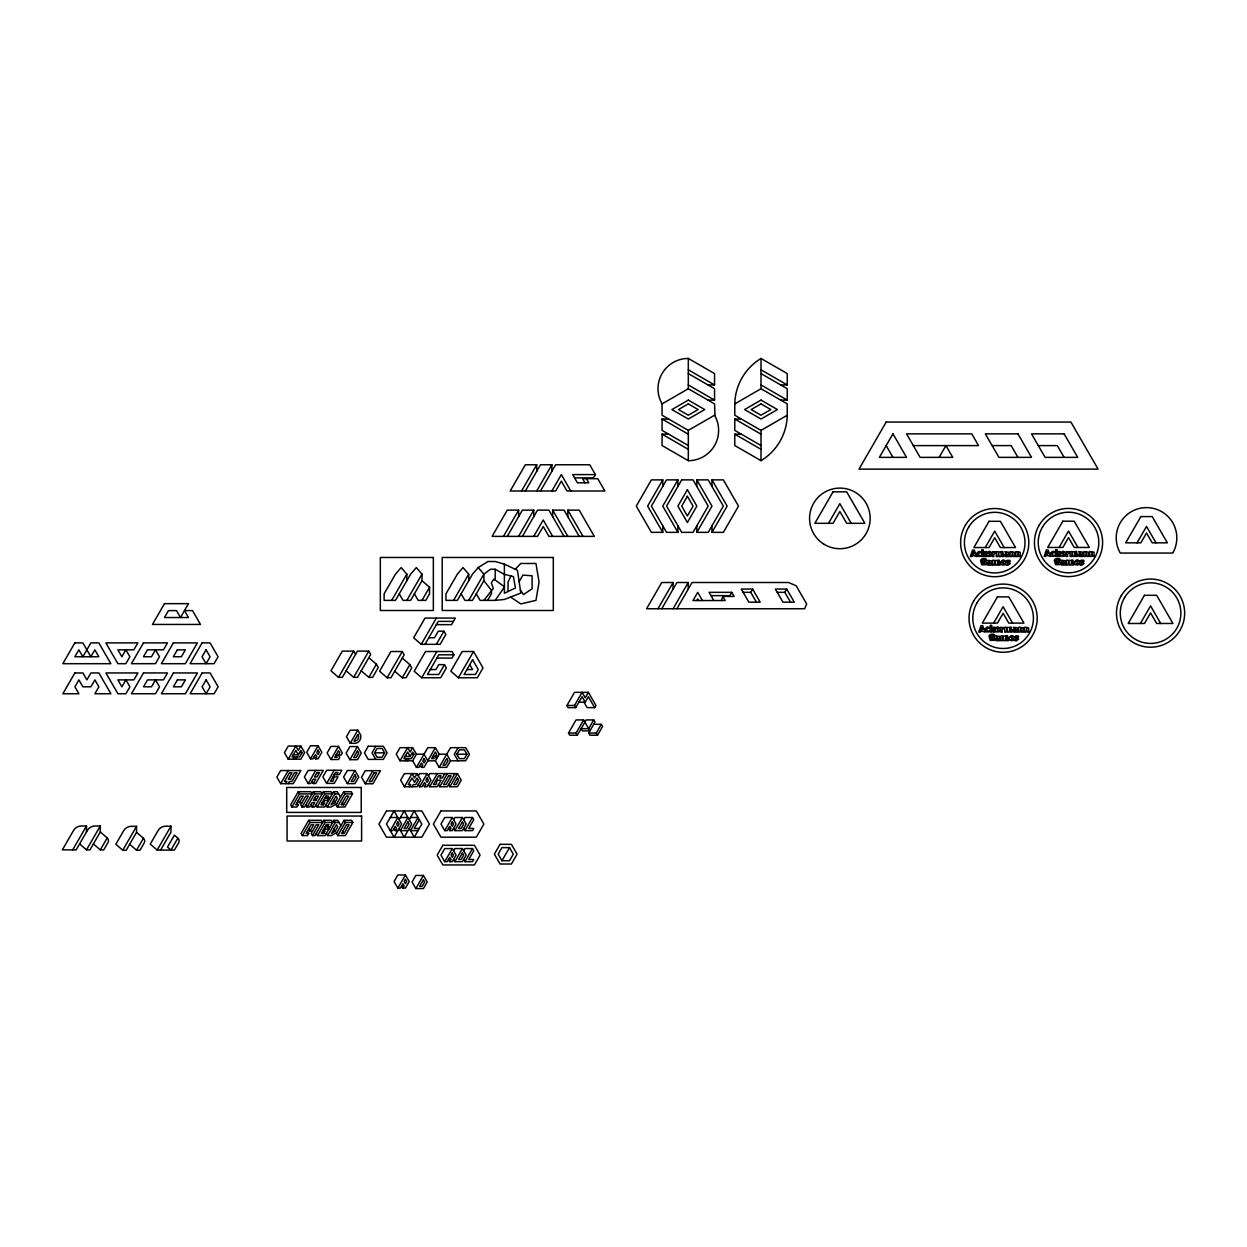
<?xml version="1.0" encoding="UTF-8"?>
<svg xmlns="http://www.w3.org/2000/svg" width="1247" height="1247" viewBox="0 0 1247 1247"><rect width="100%" height="100%" fill="white"/><g stroke="black" fill="none" stroke-linecap="round" stroke-linejoin="round"><path stroke-width="1.5" d="M734.779 403.888L761.013 388.737L787.247 403.888L787.247 415.235L761.013 430.386L734.779 415.235L734.81 402.937A54.385 54.385 0 0 1 761.029 358.45L787.247 373.586L787.247 384.949L780.684 384.949M787.247 415.235L787.231 416.093A54.385 54.385 0 0 1 761.013 460.673L734.779 445.538L734.779 434.174L741.342 434.174M1054.401 560.417L1055.57 564.673L1059.966 564.673L1059.966 561.477L1057.129 561.477L1057.129 562.693L1058.391 562.693C1058.859 565.748 1054.479 562.724 1056.006 560.838C1056.708 557.705 1060.885 562.319 1059.934 558.999A4.692 4.692 0 0 0 1057.565 558.422L1055.57 558.952A2.977 2.977 0 0 0 1054.401 560.417M510.911 575.974L508.043 582.084L508.043 591.499M519.142 581.71L522.883 575.101L532.095 575.787L532.095 588.833L523.444 594.57L520.342 589.893M72.7 849.877L86.495 825.982L81.32 825.982A8.963 8.963 0 0 0 73.557 830.455L62.35 849.877L76.145 849.877L87.368 830.455A8.963 8.963 0 0 1 95.131 825.982L100.306 825.982L100.306 831.952L89.955 849.877L86.495 849.877L79.605 843.907M86.495 849.877L100.306 825.982M93.4 843.907L100.306 849.877L107.195 837.922L100.306 831.952M122.736 850.236L136.547 826.325L131.371 826.325A8.963 8.963 0 0 0 123.609 830.814L115.846 844.25L122.736 850.236L126.196 850.236L136.547 832.31L136.547 826.325M129.641 844.25L136.547 850.236L143.436 838.28L136.547 832.31M157.169 850.08L170.964 826.184L165.789 826.184A8.963 8.963 0 0 0 158.026 830.658L150.264 844.11L157.169 850.08L174.424 850.08L178.648 842.754A3.679 3.679 0 0 0 177.869 838.124L174.424 835.147L167.519 847.087L170.964 850.08L177.417 838.904M160.614 850.08L170.964 832.154L170.964 826.184M288.228 759.189L295.804 746.065L298.329 750.429L300.854 746.065L304.642 752.627L300.854 759.189L288.228 759.189L284.441 752.627L288.228 746.065L300.854 746.065M353.665 651.121L342.317 651.121L330.954 670.792L338.529 677.355L353.665 651.121L355.566 654.394M293.279 759.189L294.541 756.991M280.653 783.662L293.279 783.662L300.854 770.552L280.653 770.552L276.865 777.099L280.653 783.662L288.228 770.552M295.804 759.189L297.067 756.991M298.329 754.809L300.854 750.429L302.117 752.627L299.592 756.991L292.016 756.991L295.804 750.429L298.329 754.809L293.279 754.809M285.703 783.662L286.966 781.479L284.441 781.479L289.491 772.735L292.016 772.735L288.228 779.297L290.754 779.297L294.541 772.735L297.067 772.719L292.016 781.479L289.491 781.479L288.228 783.662M391.698 600.384L406.834 574.15L401.16 567.588L395.47 574.15L384.123 593.821L384.123 600.384L395.47 600.384L410.622 574.15L416.311 567.588L421.985 574.15L421.985 580.712L410.622 600.384L403.046 600.384L399.258 593.821M353.665 677.355L368.816 651.121L370.718 654.394L357.453 677.355L353.665 677.355L346.089 670.792M310.487 758.862L318.063 745.753L310.487 745.753L306.7 752.3L310.487 758.862L313.013 758.862L315.538 754.497L316.8 756.68L315.538 758.862L318.063 758.862L321.851 752.3L318.063 745.753M406.834 600.384L421.985 574.15M291.923 807.027L299.483 793.903L312.109 793.903L310.846 791.72L298.22 791.72L290.66 804.829L291.923 807.027L296.973 807.027L298.22 804.829L296.973 802.647M361.24 670.792L368.816 677.355L376.391 664.23L368.816 657.668M311.953 781.339L313.215 783.537L315.74 779.157L313.215 779.157L310.69 783.537L308.165 783.537L315.74 770.412M302.008 802.647L299.483 802.647L303.27 796.085L300.745 796.085L295.71 804.829L298.22 804.829M302.008 807.027L308.336 796.069L305.796 796.085L300.745 804.829L302.008 807.027L304.533 807.027L313.371 791.72L320.947 791.72L322.209 793.903L314.634 793.903L307.058 807.027L309.583 807.027L312.109 802.647L314.634 802.647L312.109 807.027L310.846 804.829M421.985 600.384L429.56 587.259L421.985 580.712M330.923 759.517L338.498 746.392L330.923 746.392L327.135 752.954L330.923 759.517L338.498 759.517L339.761 757.319L338.498 755.136L339.761 752.954L338.498 750.772L334.71 757.319L337.236 757.319L335.973 755.136L341.023 755.136L342.27 752.954L338.498 746.392M315.896 800.465L318.421 796.085L315.896 796.085L313.371 800.465L315.896 800.465L314.634 798.267M387.131 677.76L402.282 651.511L404.184 654.8L390.919 677.76L387.131 677.76L379.571 671.198L390.919 651.511L402.282 651.511M332.98 776.85L338.031 776.85L334.243 783.397L326.667 783.397L334.243 770.287M350.251 743.29L357.827 730.165L360.648 735.06A6.812 6.812 0 0 1 355.894 743.29L350.251 743.29L346.463 736.728L350.251 730.165L357.827 730.165M315.896 804.829L317.159 807.027L324.734 793.903L332.31 793.903L331.047 791.72L323.472 791.72L314.634 807.027L312.109 807.027M302.382 835.599L309.957 822.49L322.583 822.49L321.321 820.308L308.695 820.308L301.119 833.417L302.382 835.599L307.432 835.599L308.695 833.417L307.432 831.235M334.243 776.85L332.98 781.214L330.455 781.214L335.505 772.47L338.031 772.47L336.768 774.652M327.26 798.267L328.522 796.085L325.997 796.085L320.947 804.829L323.472 804.829L324.734 802.647L322.848 801.556M323.472 802.647L324.734 800.465L328.522 800.465L325.997 796.085M349.908 759.688L357.484 746.563L361.271 753.126L357.484 759.688L349.908 759.688L346.12 753.126L349.908 746.563L357.484 746.563M312.483 831.235L309.957 831.235L313.745 824.672L311.22 824.672L306.17 833.417L308.695 833.417M340.509 797.176L337.36 791.72L333.572 791.72L324.734 807.027L317.159 807.027M325.997 804.829L327.26 807.027L334.835 793.903L338.623 793.903M436.372 624.653L451.523 624.653L455.311 618.091L425.009 618.091L413.645 637.763L421.221 644.325L436.372 618.091M394.707 671.198L402.282 677.76L409.858 664.635L402.282 658.073M312.483 835.599L318.811 824.657L316.27 824.672L311.22 833.417L312.483 835.599L315.008 835.599L323.846 820.308L331.421 820.308L332.684 822.49L325.108 822.49L317.533 835.599L316.27 833.417M425.009 644.325L438.258 621.38L453.409 621.38M334.835 802.647L337.36 798.267L336.098 796.085L331.047 804.829L334.835 802.647L333.572 800.465M347.383 783.615L354.959 770.49L347.383 770.49L343.595 777.052L347.383 783.615L354.959 783.615L358.746 777.052L354.959 770.49M453.565 600.384L468.716 574.15L463.027 567.588L457.353 574.15L445.99 593.821L445.99 600.384L457.353 600.384L472.504 574.15L478.178 567.588L487.951 561.509L495.215 561.509L504.396 564.158L517.474 570.315L520.81 593.104L504.396 599.433L495.215 600.384L480.079 600.384L476.292 593.821M343.673 791.72L336.098 804.829L337.36 807.027L344.936 807.027L352.511 793.903L351.249 791.72L343.673 791.72L344.936 793.903L337.36 807.027M327.634 826.855L328.896 824.672L326.371 824.672L321.321 833.417L323.846 833.417L325.108 831.235L323.222 830.143M323.846 831.235L325.108 829.052L328.896 829.052L326.371 824.672M521.558 490.991L536.709 464.757L525.346 464.757L510.194 490.991L555.648 490.991L561.321 481.155L566.995 490.991L604.873 490.991L597.765 478.692L582.63 478.692L584.983 482.792M375.799 746.283L372.011 752.845L375.799 759.392M340.883 825.763L337.734 820.308L333.947 820.308L325.108 835.599L317.533 835.599M343.673 804.829L348.724 796.085L346.198 796.085L341.148 804.829L343.673 804.829L342.411 802.647M436.372 644.325L443.948 631.216L445.834 634.489L440.16 644.325L421.221 644.325M525.346 490.991L540.497 464.757L551.86 464.757L551.86 471.319M374.536 752.845L377.062 748.465L382.096 748.465L384.622 752.845L382.096 757.21L377.062 757.21L374.536 752.845L384.622 752.845M326.371 833.417L327.634 835.599L335.209 822.49L338.997 822.49M436.902 658.073L452.038 658.073L453.939 654.8L452.038 651.511L425.539 651.511L414.175 671.198L421.751 677.76L436.902 651.511M503.461 536.366L518.612 510.132L507.248 510.132L492.097 536.366L537.535 536.366L543.224 526.53L548.898 536.366L594.336 536.366L579.2 510.132L567.837 510.132L567.837 516.694M335.209 831.235L337.734 826.855L336.472 824.672L331.421 833.417L335.209 831.235L333.947 829.052M468.716 600.384L483.867 574.15L490.43 569.271L495.215 569.271L504.396 574.353L513.437 576.597L515.416 588.023L504.396 593.229L504.396 564.158M507.248 536.366L522.399 510.132L533.747 510.132L533.747 516.694M344.047 820.308L336.472 833.417L337.734 835.599L345.31 835.599L352.885 822.49L351.623 820.308L344.047 820.308L345.31 822.49L337.734 835.599M365.309 783.786L361.521 777.224L365.309 770.677L380.46 770.677L372.884 783.786L365.309 783.786L372.884 770.677M478.178 567.588L483.867 574.15L483.867 580.712L472.504 600.384L464.928 600.384L461.141 593.821M536.709 490.991L551.86 464.757M540.497 490.991L555.648 464.757L589.722 464.757L595.396 474.593L593.51 477.882L574.571 477.882M344.047 833.417L349.098 824.672L346.572 824.672L341.522 833.417L344.047 833.417L342.785 831.235M421.751 677.76L440.69 677.76L446.364 667.909L444.462 664.635L438.788 674.471L427.425 674.471L438.788 654.8L453.939 654.8M518.612 536.366L533.747 510.132M522.399 536.366L537.535 510.132L548.898 510.132L564.049 536.366M487.655 600.384L491.427 593.821L491.427 590.299L483.867 580.712M551.86 490.991L561.321 474.593L570.783 490.991M400.038 760.795L407.613 747.67L410.138 752.05L412.663 747.67L416.451 754.232L412.663 760.795L400.038 760.795L396.25 754.232L400.038 747.67L412.663 747.67M533.747 536.366L543.224 519.968L552.686 536.366M405.088 760.795L406.351 758.612M407.613 760.795L408.876 758.612M410.138 756.415L412.663 752.05L413.926 754.232L411.401 758.612L403.825 758.612L407.613 752.05L410.138 756.415L405.088 756.415M458.397 677.76L473.548 651.511L462.185 651.511L450.837 671.198L458.397 677.76L477.336 677.76L483.025 667.909L473.548 651.511M404.433 786.732L412.009 773.608L414.534 777.988L417.059 773.608L420.847 780.17L417.059 786.732L404.433 786.732L400.646 780.17L404.433 773.608L417.059 773.608M435.374 747.67L424.011 767.357L421.486 767.357L422.749 765.159L421.486 762.977L418.961 767.357L416.451 767.357L427.799 747.67L435.374 747.67L439.162 754.232L435.374 760.795L439.162 767.357L446.738 767.357L450.526 760.795L465.677 760.795L469.464 754.232L465.677 747.67L450.526 747.67L439.162 767.357M409.484 786.732L410.746 784.55L408.221 784.55L412.009 777.988L414.534 782.352L417.059 777.988L418.322 780.17L415.797 784.55L413.271 784.55L412.009 786.732M418.322 775.805L419.584 773.608L427.16 773.608L430.948 780.17L427.16 786.732L424.635 786.732L423.372 784.55M399.118 819.7L404.168 810.955L411.744 824.064L404.168 837.189L399.118 828.444M424.635 786.732L425.897 784.55L424.635 782.352L422.11 786.732L419.584 786.732L427.16 773.608M397.855 830.627L395.33 830.627L396.593 828.444L395.33 826.262L392.805 830.627L390.28 830.627L397.855 817.502L390.28 817.502M428.422 775.805L429.685 773.608L457.446 773.608L461.234 780.17L457.446 786.732L449.871 786.732L448.608 784.55M409.219 819.7L414.269 810.955L421.829 824.064L414.269 837.189L409.219 828.444M428.422 784.55L429.685 786.732L437.245 773.608M458.101 747.67L454.313 754.232L458.101 760.795M444.82 773.608L442.295 777.988L439.77 777.988L441.033 775.805L438.508 775.805L433.457 784.55L435.982 784.55L437.245 780.17L441.033 780.17L437.245 786.732L429.685 786.732M456.838 754.232L459.364 749.868L464.414 749.868L466.939 754.232L464.414 758.612L459.364 758.612L456.838 754.232L466.939 754.232M419.319 819.7L414.269 828.444L419.319 828.444M438.508 784.55L439.77 786.732L447.346 773.608M454.921 773.608L447.346 786.732L439.77 786.732M449.871 786.732L457.446 773.608M397.855 888.113L405.431 874.989L397.855 874.989L394.068 881.551L397.855 888.113L400.381 888.113L402.906 883.733L404.168 885.916L402.906 888.113L405.431 888.113L409.219 881.551L405.431 874.989M444.743 830.627L452.318 817.502L444.743 817.502L440.955 824.064L444.743 830.627L447.268 830.627L449.793 826.262L451.055 828.444L449.793 830.627L452.318 830.627L456.106 824.064L452.318 817.502M453.581 819.7L454.843 817.502L462.419 817.502L466.191 824.064L462.419 830.627L454.843 830.627L453.581 828.444M415.843 888.565L423.419 875.441L427.207 882.003L423.419 888.565L415.843 888.565L412.071 882.003L415.843 875.441L423.419 875.441M454.843 830.627L462.419 817.502M463.681 819.7L464.928 817.502L472.504 817.502L473.766 819.7L468.716 828.444L473.766 828.444L472.504 830.627L464.928 830.627L463.681 828.444M662.765 479.877L647.629 506.111L662.765 532.36L651.402 532.36L636.266 506.111L651.402 479.877L662.765 479.877L662.765 486.439M444.743 861.677L452.318 848.568L444.743 848.568L440.955 855.115L444.743 861.677L447.268 861.677L449.793 857.312L451.055 859.495L449.793 861.677L448.53 859.495M464.928 830.627L472.504 817.502M453.581 850.75L454.843 848.568L462.419 848.568L466.191 855.115L462.419 861.677L454.843 861.677L453.581 859.495M454.843 861.677L462.419 848.568M463.681 850.75L464.928 848.568L472.504 848.568L473.766 850.75L468.716 859.495L473.766 859.495L472.504 861.677L464.928 861.677L463.681 859.495M677.916 479.877L662.765 506.111L677.916 532.36L666.553 532.36L651.402 506.111L666.553 479.877L677.916 479.877L677.916 486.439M464.928 861.677L472.504 848.568M578.935 702.186L585.248 702.186L582.084 696.714L575.771 707.641L568.196 707.641L566.933 705.459L574.508 692.35L588.397 692.35L595.972 705.459L594.71 707.641L587.134 707.641L583.986 702.186M566.933 705.459L574.508 705.459L582.084 692.35L585.248 697.806L588.397 692.35M585.248 702.186L588.397 696.714L594.71 707.641M593.728 719.924L586.152 719.924L577.314 735.231L569.754 735.231L568.492 733.049L576.067 719.924L583.627 719.924L589.94 730.867L582.365 730.867L581.102 728.669L588.678 728.669L593.728 719.924L594.99 722.107L588.678 733.049L589.94 735.231L597.516 735.231L602.566 726.487L601.303 724.304L593.728 724.304M501.933 860.726L509.509 847.617L501.933 847.617L498.161 854.164L501.933 860.726L509.509 860.726L513.296 854.164L509.509 847.617M568.492 733.049L576.067 733.049L583.627 719.924M696.855 532.36L711.99 506.111L696.855 479.877L708.202 479.877L723.354 506.111L708.202 532.36L696.855 532.36L696.855 525.798M657.964 608.739L673.115 582.505L661.752 582.505L646.601 608.739L804.627 608.739L806.684 603.984L796.178 585.794L788.603 582.505L692.038 582.505L676.903 608.739M661.752 608.739L676.903 582.505L688.25 582.505L688.25 589.067M588.678 733.049L596.253 733.049L601.303 724.304M711.99 532.36L727.141 506.111L711.99 479.877L723.354 479.877L738.505 506.111L723.354 532.36L711.99 532.36L711.99 525.798M673.115 608.739L688.25 582.505M696.777 600.54L697.728 598.903L698.679 600.54M713.814 600.54L709.091 592.341L731.802 592.341L734.171 596.44L722.808 596.44L721.389 600.54M710.977 595.63L729.916 595.63L731.802 592.341M756.415 602.176L750.741 592.341L752.627 589.067L741.279 589.067L748.839 602.176L760.202 602.176L752.627 589.067M790.504 602.176L784.815 592.341L786.717 589.067L775.353 589.067L782.929 602.176L794.292 602.176L786.717 589.067M828.507 523.319L839.854 503.648L851.218 523.319M939.147 457.368L945.943 445.6L952.724 457.368L920.13 457.368L906.538 433.847L971.756 433.847L978.536 445.6L913.334 445.6M985.239 547.542L994.701 531.144L1004.178 547.542M993.641 623.11L1003.118 606.712L1012.58 623.11M1059.062 547.449L1068.523 531.051L1077.985 547.449M1137.061 542.835L1146.523 526.437L1156 542.835M1140.397 623.484L1150.576 605.871L1160.739 623.484M495.215 600.384L504.536 586.823L493.874 579.169L491.318 582.754L493.329 588.366L483.867 600.384M515.276 569.287L520.747 563.473L535.961 563.473L539.063 582.084L535.961 600.384L520.81 603.907L510.553 597.064M714.547 415.235L688.313 430.386L662.079 415.235L662.079 403.888L688.313 388.737L714.547 403.888L715.03 416.108A30.287 30.287 0 0 1 688.313 460.689L662.079 445.538L662.079 434.174L668.626 434.174M336.721 803.738L331.047 807.027L327.26 807.027M337.095 832.326L331.421 835.599L327.634 835.599M707.984 384.949L714.547 384.949L714.547 373.586L688.313 358.435A30.287 30.287 0 0 0 661.596 403.015L662.095 403.872M707.984 400.1L714.547 400.1L714.547 388.737L688.313 373.586M780.684 400.1L787.247 400.1L787.247 388.737L761.013 373.586M688.313 445.538L662.079 430.386L662.079 419.023L668.626 419.023M761.013 445.538L734.779 430.386L734.779 419.023L741.342 419.023M992.129 445.6L1011.146 445.6L1017.942 457.368M1038.315 445.6L1057.331 445.6L1064.127 457.368M595.396 474.593L572.685 474.593L577.408 482.792L588.771 482.792L586.402 478.692M552.686 516.694L552.686 510.132L564.049 510.132L579.2 536.366M743.165 592.341L750.741 592.341M777.24 592.341L784.815 592.341M443.948 631.216L438.258 631.216L434.486 637.763L428.797 637.763M368.816 651.121L357.453 651.121L342.317 677.355L338.529 677.355M444.462 664.635L438.788 664.635L435.951 669.561L430.262 669.561M466.924 669.561L472.597 669.561L469.76 664.635M368.816 677.355L372.604 677.355L378.277 667.504L376.391 664.23M402.282 677.76L406.07 677.76L411.759 667.909L409.858 664.635M299.592 752.627L302.117 752.627M411.401 754.232L413.926 754.232M416.451 754.232L424.011 754.232L427.799 760.795L435.374 760.795M439.162 754.232L446.738 754.232L450.526 760.795M437.9 756.415L432.849 756.415L434.112 758.612L431.587 758.612L435.374 752.05L436.637 754.232L435.374 756.415L436.637 758.612M334.243 774.652L339.293 774.652L341.818 770.287L326.667 770.287L322.895 776.85L326.667 783.397M313.215 783.537L315.74 783.537L323.316 770.412L308.165 770.412L304.377 776.975L308.165 783.537M344.936 793.903L352.511 793.903M324.734 798.267L329.785 798.267M400.381 817.502L407.956 817.502L400.381 830.627L407.956 830.627M410.481 817.502L418.057 817.502L410.481 830.627L418.057 830.627M345.31 822.49L352.885 822.49M325.108 826.855L330.159 826.855M100.306 849.877L103.75 849.877L107.975 842.551A3.679 3.679 0 0 0 107.195 837.922M136.547 850.236L139.991 850.236L144.216 842.91A3.679 3.679 0 0 0 143.436 838.28M449.793 861.677L452.318 861.677L456.106 855.115L452.318 848.568M761.013 369.798L787.247 384.949M761.013 384.949L787.247 400.1M688.313 369.798L714.547 384.949M688.313 384.949L714.547 400.1M734.779 419.023L761.013 434.174M734.779 434.174L761.013 449.325M662.079 419.023L688.313 434.174M662.079 434.174L688.313 449.325M886.165 445.6L892.961 457.368M729.916 595.63L730.383 596.44M722.808 596.44L725.177 600.54L692.989 600.54L697.728 592.341L702.451 600.54M567.837 510.132L582.988 536.366M552.686 510.132L567.837 536.366M596.253 733.049L597.516 735.231M574.508 705.459L575.771 707.641M576.067 733.049L577.314 735.231M414.409 593.821L418.197 600.384L425.773 600.384L429.56 593.821L429.56 587.259M420.223 765.159L421.486 767.357M412.663 760.795L416.451 767.357M448.53 828.444L449.793 830.627M418.322 784.55L419.584 786.732M394.068 828.444L395.33 830.627M401.643 885.916L402.906 888.113M314.275 756.68L315.538 758.862M333.572 791.72L334.835 793.903M323.472 791.72L324.734 793.903M324.111 799.374L324.734 800.465M333.947 820.308L335.209 822.49M322.209 802.647L323.472 804.829M313.371 791.72L314.634 793.903M323.846 820.308L325.108 822.49M324.469 827.946L325.108 829.052M322.583 831.235L323.846 833.417M298.22 791.72L299.483 793.903M305.796 804.829L307.058 807.027M298.22 800.465L299.483 802.647M308.695 820.308L309.957 822.49M308.695 829.052L309.957 831.235M761.013 358.435L761.013 388.737M761.013 430.386L761.013 460.689M711.99 479.877L711.99 486.439M696.855 479.877L696.855 486.439M688.313 358.435L688.313 388.737M688.313 430.386L688.313 460.689M677.916 525.798L677.916 532.36M673.115 582.505L673.115 589.067M662.765 525.798L662.765 532.36M536.709 464.757L536.709 471.319M518.612 510.132L518.612 516.694M495.215 569.271L495.215 580.136M468.716 574.15L468.716 580.712M406.834 574.15L406.834 580.712M86.495 825.982L86.495 831.952M982.075 561.368C980.984 563.239 985.192 565.624 984.569 562.787L983.322 562.787L983.322 561.571L986.143 561.571L986.143 564.766L981.763 564.782L980.578 560.511A2.977 2.977 0 0 1 981.763 559.046L983.743 558.531A4.692 4.692 0 0 1 986.128 559.108C987.125 562.303 982.293 557.674 982.075 561.368M986.813 553.559C986.034 559.28 995.807 554.712 988.762 555.32C994.794 555.803 989.806 547.651 986.813 553.559M990.477 636.936C989.385 638.807 993.61 641.192 992.986 638.355L991.724 638.355L991.724 637.139L994.56 637.139L994.56 640.335L990.165 640.335L988.996 636.079A2.977 2.977 0 0 1 990.165 634.614L992.16 634.1A4.692 4.692 0 0 1 994.529 634.676C995.527 637.872 990.695 633.242 990.477 636.936M995.215 629.127C994.436 634.848 1004.209 630.281 997.164 630.888C1003.196 631.372 998.208 623.219 995.215 629.127M1000.811 562.148C1000.032 567.868 1009.805 563.317 1002.759 563.909C1008.792 564.392 1003.804 556.24 1000.811 562.148M1009.213 637.716C1008.433 643.436 1018.207 638.885 1011.177 639.477C1017.209 639.96 1012.205 631.808 1009.213 637.716M1060.62 553.465C1059.841 559.186 1069.614 554.619 1062.569 555.227C1068.601 555.71 1063.613 547.558 1060.62 553.465M1074.633 562.054C1073.854 567.775 1083.612 563.208 1076.582 563.815C1082.614 564.299 1077.626 556.146 1074.633 562.054M976.76 553.465C975.419 558.999 984.865 554.977 979.004 555.492C975.544 551.813 983.556 553.699 980.22 551.61A3.632 3.632 0 0 0 978.381 551.673L976.76 553.465M985.161 629.034C983.836 634.567 993.267 630.546 987.406 631.06C983.945 627.381 991.957 629.267 988.622 627.179A3.632 3.632 0 0 0 986.782 627.241L985.161 629.034M1050.566 553.372C1049.241 558.905 1058.672 554.884 1052.811 555.383C1049.351 551.704 1057.362 553.606 1054.027 551.517A3.632 3.632 0 0 0 1052.187 551.564L1050.566 553.372M986.985 563.239L987.842 565.156L991.505 565.14L991.178 560.76L987.328 560.355C989.105 562.428 990.617 560.651 986.985 563.239M995.387 638.807L996.244 640.724L999.907 640.709L999.58 636.329L995.745 635.923C997.506 637.996 999.018 636.219 995.387 638.807M1004.474 554.65L1005.331 556.567L1008.994 556.552L1008.667 552.172L1004.833 551.766C1006.594 553.839 1008.106 552.062 1004.474 554.65M1012.876 630.218L1013.733 632.135L1017.396 632.104L1017.069 627.74L1013.234 627.335C1014.996 629.408 1016.523 627.631 1012.876 630.218M1060.792 563.145L1061.649 565.062L1065.312 565.031L1064.985 560.667L1061.15 560.246C1062.912 562.335 1064.424 560.558 1060.792 563.145M1078.281 554.556L1079.138 556.474L1082.801 556.443L1082.49 552.078L1078.639 551.657C1080.401 553.746 1081.928 551.969 1078.281 554.556M1006.158 561.415C1009.057 565 1008.184 562.865 1006.095 564.875A4.302 4.302 0 0 0 1007.903 565.265L1010.288 563.613L1007.716 561.399L1010.07 561.696L1010.07 560.464L1007.436 560.246L1006.158 561.415M1014.559 636.983C1017.458 640.568 1016.601 638.433 1014.497 640.444A4.302 4.302 0 0 0 1016.321 640.833L1018.69 639.181L1016.134 636.968L1018.472 637.264L1018.472 636.032L1015.837 635.814L1014.559 636.983M1079.964 561.306C1083.019 564.938 1081.804 562.756 1079.902 564.782A4.302 4.302 0 0 0 1081.726 565.172L1084.095 563.504L1081.539 561.306L1083.877 561.602L1083.877 560.355L1081.243 560.137L1079.964 561.306M988.497 563.395L989.604 564.112L989.978 562.849L988.497 563.395M1005.986 554.806L1007.482 555.274L1007.482 554.245L1006.064 554.634M996.899 638.963L998.005 639.68L998.395 638.402L996.899 638.963M1014.388 630.374L1015.51 631.091L1015.884 629.813L1014.388 630.374M1062.304 563.301L1063.426 564.018L1063.8 562.74L1062.304 563.301M1079.793 554.712L1080.915 555.429L1081.289 554.151L1079.793 554.712M988.372 553.06C990.399 555.227 990.321 551.112 988.372 553.06M1002.37 561.649C1004.396 563.815 1004.318 559.716 1002.37 561.649M996.774 628.628C998.8 630.795 998.722 626.68 996.774 628.628M1010.787 637.217C1012.798 639.384 1012.72 635.284 1010.787 637.217M1062.195 552.967C1064.205 555.133 1064.127 551.018 1062.195 552.967M1076.192 561.555C1078.203 563.722 1078.141 559.607 1076.192 561.555M972.379 555.227L971.974 556.552L970.337 556.552L972.535 550.067L974.312 550.067L976.495 556.552L972.379 555.227M980.781 630.795L980.376 632.104L978.755 632.104L980.937 625.635L982.714 625.635L984.896 632.104L980.781 630.795M1046.186 555.118L1045.781 556.443L1044.16 556.443L1046.342 549.958L1048.119 549.958L1050.317 556.443L1046.186 555.118M973.393 551.907L972.738 554.042L974.063 554.042L973.393 551.907M981.81 627.475L981.14 629.61L982.465 629.61L981.81 627.475M1047.215 551.813L1046.545 553.949L1047.87 553.949L1047.215 551.813M965.474 525.096L964.648 526.561A34.074 34.074 0 0 0 994.701 576.706A34.074 34.074 0 0 0 1024.769 526.561L1023.943 525.096A34.074 34.074 0 0 0 965.474 525.096M968.716 527.045L967.984 528.338A30.287 30.287 0 0 0 994.701 572.919A30.287 30.287 0 0 0 1021.418 528.338L1020.685 527.045A30.287 30.287 0 0 0 968.716 527.045M973.876 600.664L973.05 602.13A34.074 34.074 0 0 0 1003.118 652.275A34.074 34.074 0 0 0 1033.171 602.13L1032.345 600.664A34.074 34.074 0 0 0 973.876 600.664M977.134 602.613L976.401 603.907A30.287 30.287 0 0 0 1003.118 648.487A30.287 30.287 0 0 0 1029.835 603.907L1029.102 602.613A30.287 30.287 0 0 0 977.134 602.613M1039.281 525.003L1038.47 526.452A34.074 34.074 0 0 0 1068.523 576.597A34.074 34.074 0 0 0 1098.576 526.452L1097.75 525.003A34.074 34.074 0 0 0 1039.281 525.003M1042.539 526.951L1041.806 528.245A30.287 30.287 0 0 0 1068.523 572.809A30.287 30.287 0 0 0 1095.24 528.245L1094.507 526.951A30.287 30.287 0 0 0 1042.539 526.951M1121.334 595.614L1120.507 597.064A34.074 34.074 0 0 0 1150.576 647.209A34.074 34.074 0 0 0 1180.628 597.064L1179.802 595.614A34.074 34.074 0 0 0 1121.334 595.614M1124.591 597.547L1123.859 598.841A30.287 30.287 0 0 0 1150.576 643.421A30.287 30.287 0 0 0 1177.293 598.841L1176.544 597.547A30.287 30.287 0 0 0 1124.591 597.547M1173.24 552.187L1172.757 553.06L1120.305 553.06L1119.806 552.187A30.287 30.287 0 0 1 1146.523 507.607A30.287 30.287 0 0 1 1173.24 552.187M74.836 642.891L62.833 663.685L110.843 663.685L98.84 642.891L90.844 642.891L82.848 656.748L78.842 649.827L74.836 656.748L98.84 656.748L94.85 649.827L90.844 656.748L82.848 642.891L74.836 642.891M74.882 672.944L62.88 693.737L78.888 693.737L74.882 686.801L78.888 679.88L82.894 686.801L90.891 686.801L94.897 679.88L98.887 686.801L94.897 693.737L110.889 693.737L98.887 672.944L90.891 672.944L86.885 679.88L82.894 672.944L74.882 672.944M125.853 649.827L121.863 656.748L117.857 649.827L133.865 649.827L137.856 642.891L105.855 642.891L117.857 663.685L125.853 663.685L129.859 656.748L125.853 649.827M164.479 603.657L152.477 624.451L200.486 624.451L192.49 610.594L184.478 610.594L188.484 617.53L164.479 617.53L168.485 610.594L176.482 610.594L180.488 617.53L188.484 603.657L164.479 603.657M143.452 642.891L131.449 663.685L155.454 663.685L159.46 656.748L155.454 649.827L151.464 656.748L143.452 656.748L147.458 649.827L163.466 649.827L167.457 642.891L143.452 642.891M125.9 679.88L121.91 686.801L117.904 679.88L133.912 679.88L137.903 672.944L105.901 672.944L117.904 693.737L125.9 693.737L129.906 686.801L125.9 679.88M143.499 672.944L131.496 693.737L155.501 693.737L159.507 686.801L155.501 679.88L151.511 686.801L143.499 686.801L147.505 679.88L163.513 679.88L167.503 672.944L143.499 672.944M173.364 642.891L161.362 663.685L185.367 663.685L197.369 642.891L173.364 642.891M177.37 649.827L173.364 656.748L181.376 656.748L185.367 649.827L177.37 649.827M173.411 672.944L161.409 693.737L185.413 693.737L197.431 672.944L173.411 672.944M177.417 679.88L173.411 686.801L181.423 686.801L185.413 679.88L177.417 679.88M202.076 642.891L190.074 663.685L214.079 663.685L218.085 656.748L210.073 642.891L202.076 642.891M206.082 649.827L202.076 656.748L206.082 663.685L210.073 656.748L206.082 649.827M202.123 672.944L190.121 693.737L214.125 693.737L218.131 686.801L210.135 672.944L202.123 672.944M206.129 679.88L202.123 686.801L206.129 693.737L210.135 686.801L206.129 679.88M318.063 750.117L316.8 752.3L318.063 754.497L319.326 752.3L318.063 750.117M317.003 772.594L314.478 776.975L317.003 776.975L319.528 772.594L317.003 772.594M357.827 734.545L354.039 741.108L355.301 741.108A4.552 4.552 0 0 0 358.466 735.636L357.827 734.545M357.484 750.943L353.696 757.506L356.221 757.506L358.746 753.126L357.484 750.943M368.224 746.283L364.436 752.845L368.224 759.392L383.359 759.392L387.147 752.845L383.359 746.283L368.224 746.283M354.959 774.87L351.171 781.433L353.696 781.433L356.221 777.052L354.959 774.87M374.147 772.859L369.096 781.604L371.622 781.604L376.672 772.859L374.147 772.859M472.597 659.71L464.087 674.471L475.45 674.471L478.287 669.561L472.597 659.71M386.492 810.955L378.917 824.064L386.492 837.189L421.829 837.189L429.404 824.064L421.829 810.955L386.492 810.955M424.011 758.612L422.749 760.795L424.011 762.977L425.274 760.795L424.011 758.612M394.068 810.955L386.492 824.064L394.068 837.189L401.643 824.064L394.068 810.955M397.855 821.882L396.593 824.064L397.855 826.262L399.118 824.064L397.855 821.882M427.16 777.988L425.897 780.17L427.16 782.352L428.422 780.17L427.16 777.988M407.956 821.882L404.168 828.444L406.693 828.444L409.219 824.064L407.956 821.882M446.738 758.612L442.95 765.159L445.475 765.159L448 760.795L446.738 758.612M448.608 775.805L443.558 784.55L446.083 784.55L451.133 775.805L448.608 775.805M457.446 777.988L453.659 784.55L456.184 784.55L458.709 780.17L457.446 777.988M440.955 810.955L433.379 824.064L440.955 837.189L476.292 837.189L483.867 824.064L476.292 810.955L440.955 810.955M405.431 879.369L404.168 881.551L405.431 883.733L406.693 881.551L405.431 879.369M452.318 821.882L451.055 824.064L452.318 826.262L453.581 824.064L452.318 821.882M442.841 845.279L437.167 855.115L442.841 864.95L474.406 864.95L480.079 855.115L474.406 845.279L442.841 845.279M423.419 879.821L419.631 886.368L422.156 886.368L424.681 882.003L423.419 879.821M462.419 821.882L458.631 828.444L461.156 828.444L463.681 824.064L462.419 821.882M452.318 852.932L451.055 855.115L452.318 857.312L453.581 855.115L452.318 852.932M462.419 852.932L458.631 859.495L461.156 859.495L463.681 855.115L462.419 852.932M681.704 479.877L666.553 506.111L681.704 532.36L693.067 532.36L708.202 506.111L693.067 479.877L681.704 479.877M687.378 489.712L677.916 506.111L687.378 522.509L696.855 506.111L687.378 489.712M687.378 496.275L681.704 506.111L687.378 515.962L693.067 506.111L687.378 496.275M500.047 844.328L494.373 854.164L500.047 864.015L511.41 864.015L517.084 854.164L511.41 844.328L500.047 844.328M833.043 491.832L814.868 523.319L833.043 523.319L839.854 511.504L846.682 523.319L864.857 523.319L846.682 491.832L833.043 491.832M886.165 422.078L858.996 469.137L1098.093 469.137L1070.924 422.078L886.165 422.078M892.961 433.847L879.369 457.368L906.538 457.368L892.961 433.847M989.027 521.308L973.876 547.542L989.027 547.542L994.701 537.706L1000.39 547.542L1015.541 547.542L1000.39 521.308L989.027 521.308M997.429 596.877L982.293 623.11L997.429 623.11L1003.118 613.275L1008.792 623.11L1023.943 623.11L1008.792 596.877L997.429 596.877M1062.834 521.199L1047.698 547.449L1062.834 547.449L1068.523 537.597L1074.197 547.449L1089.348 547.449L1074.197 521.199L1062.834 521.199M1140.849 516.585L1125.698 542.835L1140.849 542.835L1146.523 532.983L1152.212 542.835L1167.348 542.835L1152.212 516.585L1140.849 516.585M1144.465 595.302L1128.192 623.484L1144.465 623.484L1150.576 612.916L1156.67 623.484L1172.944 623.484L1156.67 595.302L1144.465 595.302M983.509 554.416L983.275 556.552L981.763 556.552L981.763 549.771L983.275 549.771L983.275 553.574L984.725 551.657L986.517 551.657L984.818 553.762L986.642 556.552L984.834 556.552L983.509 554.416M991.926 629.984L991.677 632.104L990.165 632.104L990.165 625.339L991.677 625.339L991.677 629.127L993.126 627.225L994.935 627.225L993.22 629.33L995.059 632.104L993.236 632.104L991.926 629.984M1057.331 554.323L1057.097 556.443L1055.57 556.443L1055.57 549.678L1057.097 549.678L1057.097 553.465L1058.532 551.564L1060.34 551.564L1058.625 553.668L1060.464 556.443L1058.656 556.443L1057.331 554.323M1000.982 552.016L996.291 551.657L996.291 556.552L997.803 556.552L998.52 552.795L999.206 556.552L1000.733 556.552L1001.45 552.795L1002.12 556.552L1003.664 556.552L1002.791 551.626A1.621 1.621 0 0 0 1001.777 551.579L1000.982 552.016M997.335 560.604L992.628 560.246L992.628 565.14L994.155 565.14L994.872 561.384L995.542 565.14L997.07 565.14L997.787 561.384L998.473 565.14L1000 565.14L999.128 560.215A1.621 1.621 0 0 0 998.13 560.168L997.335 560.604M1074.805 551.907L1070.097 551.564L1070.097 556.443L1071.625 556.443L1072.326 552.686L1073.012 556.443L1074.54 556.443L1075.257 552.686L1075.943 556.443L1077.47 556.443L1076.597 551.533A1.621 1.621 0 0 0 1075.6 551.486L1074.805 551.907M1071.142 560.495L1066.434 560.152L1066.434 565.031L1067.962 565.031L1068.679 561.275L1069.349 565.031L1070.892 565.031L1071.609 561.275L1072.28 565.031L1073.807 565.031L1072.95 560.121A1.621 1.621 0 0 0 1071.937 560.074L1071.142 560.495M1009.4 627.568L1004.692 627.225L1004.692 632.104L1006.22 632.104L1006.921 628.348L1007.607 632.104L1009.135 632.104L1009.852 628.348L1010.538 632.104L1012.065 632.104L1011.192 627.194A1.621 1.621 0 0 0 1010.195 627.147L1009.4 627.568M1005.737 636.173L1001.029 635.814L1001.029 640.709L1002.557 640.709L1003.274 636.952L1003.944 640.709L1005.487 640.709L1006.189 636.952L1006.875 640.709L1008.402 640.709L1007.545 635.783A1.621 1.621 0 0 0 1006.532 635.736L1005.737 636.173M994.233 552.109L992.425 551.657L992.425 556.552L993.937 556.552C991.708 554.229 998.457 551.361 994.233 552.109M1068.04 552.016L1066.232 551.564L1066.232 556.443L1067.759 556.443C1065.593 554.369 1072.202 551.034 1068.04 552.016M1002.635 627.677L1000.827 627.225L1000.827 632.104L1002.354 632.104C1000.188 629.782 1006.797 626.945 1002.635 627.677M1012.018 551.907L1010.117 551.657L1010.117 556.552L1011.644 556.552L1012.439 552.795L1013.172 556.552L1014.699 556.552L1014.481 552.25L1012.018 551.907M1017.723 551.907L1015.822 551.657L1015.822 556.552L1017.349 556.552L1018.144 552.795L1018.877 556.552L1020.405 556.552L1020.186 552.25L1017.723 551.907M1085.825 551.813L1083.939 551.564L1083.939 556.443L1085.451 556.443L1086.246 552.686L1086.979 556.443L1088.506 556.443L1088.288 552.156L1085.825 551.813M1091.53 551.813L1089.644 551.564L1089.644 556.443L1091.156 556.443L1091.951 552.686L1092.684 556.443L1094.211 556.443L1093.993 552.156L1091.53 551.813M1020.42 627.475L1018.534 627.225L1018.534 632.104L1020.046 632.104L1020.841 628.348L1021.574 632.104L1023.101 632.104L1022.883 627.818L1020.42 627.475M1026.125 627.475L1024.239 627.225L1024.239 632.104L1025.751 632.104L1026.546 628.348L1027.279 632.104L1028.806 632.104L1028.588 627.818L1026.125 627.475M688.313 400.1L671.915 409.562L688.313 419.023L704.711 409.562L688.313 400.1M688.313 403.888L678.477 409.562L688.313 415.235L698.149 409.562L688.313 403.888M761.013 400.1L744.615 409.562L761.013 419.023L777.411 409.562L761.013 400.1M761.013 403.888L751.177 409.562L761.013 415.235L770.849 409.562L761.013 403.888M1017.942 433.847L985.333 433.847L998.925 457.368L1031.518 457.368L1017.942 433.847M1064.127 433.847L1031.518 433.847L1045.111 457.368L1077.704 457.368L1064.127 433.847M433.348 557.471L380.335 557.471L380.335 610.5L433.348 610.5L433.348 557.471M553.309 557.471L442.202 557.471L442.202 610.5L553.309 610.5L553.309 557.471M361.225 787.465L286.701 787.465L286.701 812.421L361.225 812.421L361.225 787.465M361.599 816.052L287.075 816.052L287.075 841.008L361.599 841.008L361.599 816.052M823.441 543.863A30.287 30.287 0 0 0 870.125 519.89A30.287 30.287 0 0 0 826.013 491.458A30.287 30.287 0 0 0 823.441 543.863"/></g></svg>
